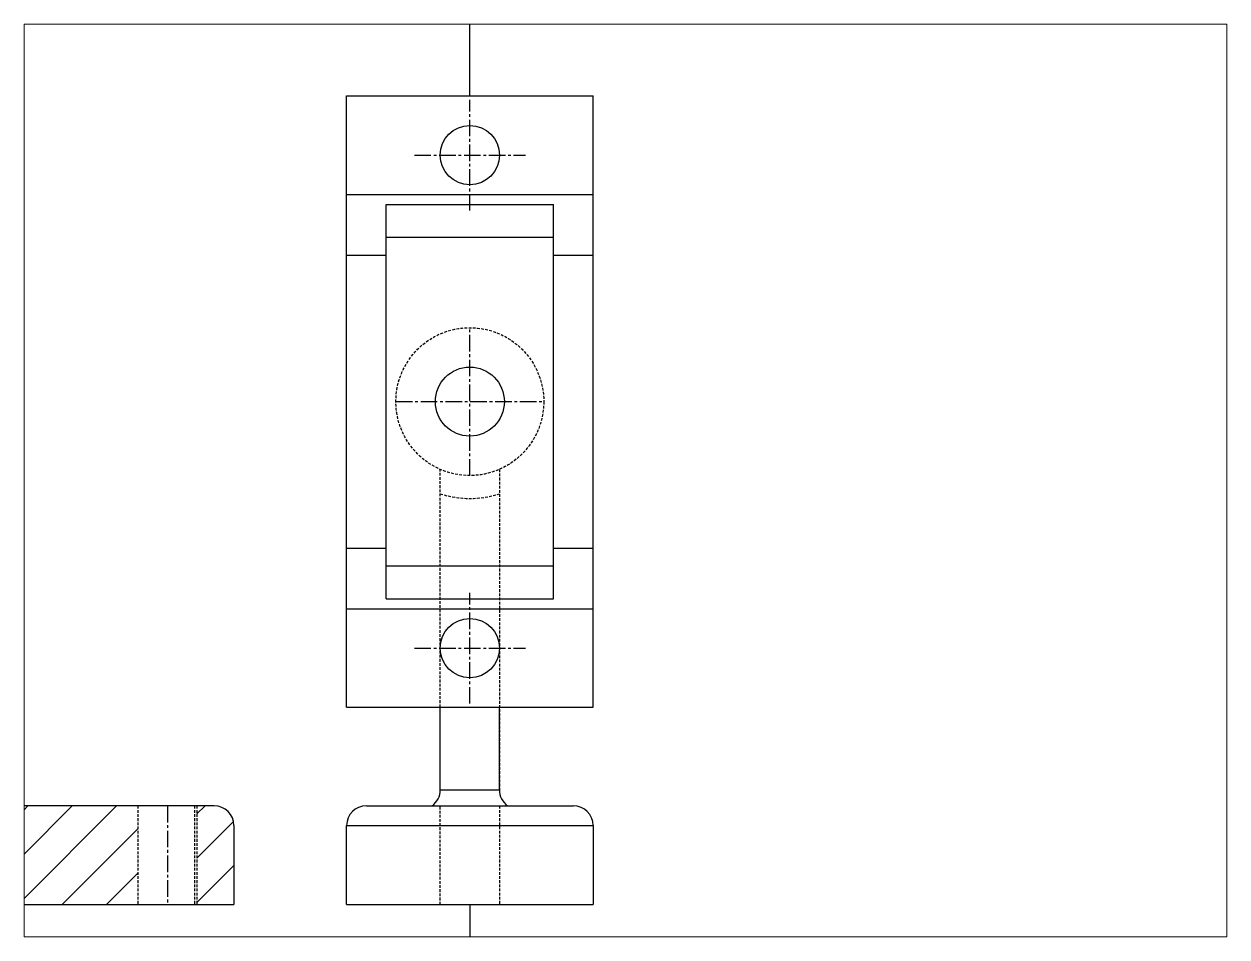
# Paper-space layout 'Layout1' of a CAD drawing. Header units: millimetres. Extents: x 26 to 231, y 20 to 176.
# The model-space entities are those that its viewports show. They can reach past a viewport. Long polylines and large blocks are cut down to what shows.
import ezdxf

# ---------------------------------------------------------------- set-up
doc = ezdxf.new("R2010")
doc.units = ezdxf.units.MM
doc.header["$LTSCALE"] = 0.25
doc.linetypes.add('CENTER2', pattern=[28.575, 19.05, -3.175, 3.175, -3.175])
doc.linetypes.add('HIDDEN2', pattern=[4.7625, 3.175, -1.5875])

msp = doc.modelspace()

# ---------------------------------------------------------------- hatches: boundary and pattern name
h = msp.add_hatch()
h.set_pattern_fill('ANSI31', color=3)
h.paths.add_polyline_path([(2308.21, 1471.05), (2306.46, 1471.05, 0.414214), (2304.46, 1469.05), (2304.46, 1461.05), (2308.21, 1461.05)])
h.paths.add_polyline_path([(2384.71, 1471.05), (2371.76, 1471.05), (2323.64, 1471.05), (2314.21, 1471.05), (2314.21, 1461.05), (2384.71, 1461.05)])
h.paths.add_polyline_path([(2394.46, 1469.05, 0.414214), (2392.46, 1471.05), (2390.71, 1471.05), (2390.71, 1461.05), (2394.46, 1461.05)])

# ---------------------------------------------------------------- linework, layer by layer
at = {"lineweight": 30}
for p, q in [((2418.39, 1543.05), (2418.39, 1552.38)), ((2418.39, 1461.05), (2418.39, 1449.6))]:
    msp.add_line(p, q, dxfattribs=at)
for p, q in [((2405.89, 1543.05), (2430.89, 1543.05)), ((2405.89, 1481.05), (2405.89, 1543.05)), ((2430.89, 1481.05), (2430.89, 1543.05)), ((2405.89, 1533.05), (2430.89, 1533.05)), ((2409.89, 1532.05), (2426.89, 1532.05)), ((2409.89, 1492.05), (2409.89, 1532.05)), ((2426.89, 1492.05), (2426.89, 1532.05)), ((2409.89, 1528.72), (2426.89, 1528.72)), ((2405.89, 1526.92), (2409.89, 1526.92)), ((2426.89, 1526.92), (2430.89, 1526.92)), ((2405.89, 1497.18), (2409.89, 1497.18)), ((2426.89, 1497.18), (2430.89, 1497.18)), ((2409.89, 1495.38), (2426.89, 1495.38)), ((2409.89, 1492.05), (2426.89, 1492.05)), ((2405.89, 1491.05), (2430.89, 1491.05)), ((2405.89, 1481.05), (2430.89, 1481.05)), ((2415.39, 1472.67), (2415.39, 1481.05)), ((2421.39, 1472.67), (2421.39, 1481.05)), ((2415.39, 1472.67), (2421.39, 1472.67)), ((2392.46, 1471.05), (2371.76, 1471.05)), ((2407.89, 1471.05), (2428.89, 1471.05)), ((2394.46, 1469.05), (2394.46, 1461.05)), ((2405.89, 1461.05), (2405.89, 1469.05)), ((2405.89, 1469.05), (2430.89, 1469.05)), ((2430.89, 1469.05), (2430.89, 1461.05)), ((2304.46, 1461.05), (2394.46, 1461.05)), ((2405.89, 1461.05), (2430.89, 1461.05))]:
    msp.add_line(p, q)
at = {"linetype": 'CENTER2'}
for p, q in [((2418.39, 1531.42), (2418.39, 1542.67)), ((2412.77, 1537.05), (2424.02, 1537.05)), ((2418.39, 1504.55), (2418.39, 1519.55)), ((2410.89, 1512.05), (2425.89, 1512.05)), ((2418.39, 1481.42), (2418.39, 1492.67)), ((2412.77, 1487.05), (2424.02, 1487.05)), ((2387.71, 1471.05), (2387.71, 1461.05))]:
    msp.add_line(p, q, dxfattribs=at)
at = {"linetype": 'HIDDEN2'}
for p, q in [((2415.39, 1472.67), (2415.39, 1505.18)), ((2421.39, 1505.18), (2421.39, 1472.67)), ((2384.71, 1471.05), (2384.71, 1461.05)), ((2390.46, 1471.05), (2390.46, 1461.05)), ((2390.71, 1471.05), (2390.71, 1461.05)), ((2415.39, 1461.05), (2415.39, 1471.05)), ((2421.39, 1471.05), (2421.39, 1461.05))]:
    msp.add_line(p, q, dxfattribs=at)
for centre, radius in [((2418.39, 1537.05), 3), ((2418.39, 1512.05), 3.5), ((2418.39, 1487.05), 3)]:
    msp.add_circle(centre, radius)
msp.add_circle((2418.39, 1512.05), 7.5, dxfattribs=at)
msp.add_arc((2418.39, 1512.05), 9.82, 252.2142, 287.7858, dxfattribs=at)
for centre, start, end in [((2413.39, 1472.67), 306.0954, 0), ((2423.39, 1472.67), 180, 233.9046), ((2392.46, 1469.05), 0, 90), ((2407.89, 1469.05), 90, 180), ((2428.89, 1469.05), 0, 90)]:
    msp.add_arc(centre, 2, start, end)

psp = doc.layouts.get("Layout1")

# ---------------------------------------------------------------- viewports
at = {"layer": '0'}
psp.add_viewport(center=(128.5, 97.5), size=(205.6, 156), view_center_point=(2434.18, 1504.05), view_height=92.586, dxfattribs=at)

doc.saveas('drawing.dxf')
